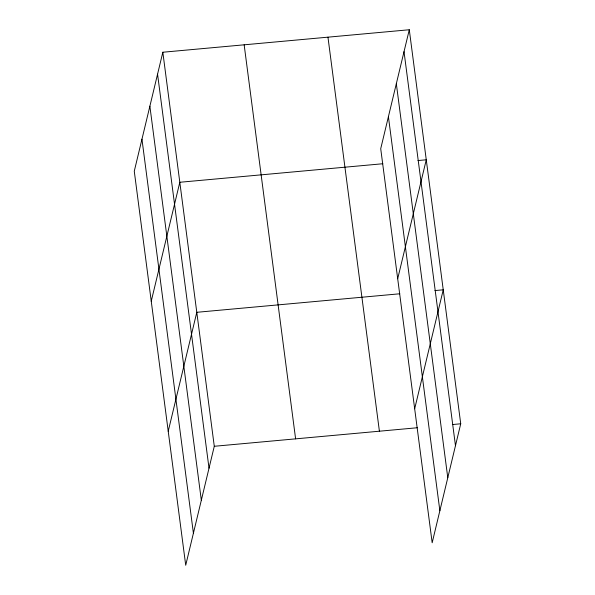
<?xml version="1.0" encoding="UTF-8"?>
<svg xmlns="http://www.w3.org/2000/svg" width="595" height="595" viewBox="0 0 595 595"><rect width="100%" height="100%" fill="white"/><g stroke="black" fill="none" stroke-linecap="round" stroke-linejoin="round"><path stroke-width="0.89" d="M162.829 52.234L134.269 171.211L185.714 565.25L214.282 446.28L162.829 52.234L409.286 29.75L460.731 423.789L432.171 542.766L380.718 148.72L409.286 29.75M151.242 301.241L179.809 182.271L382.823 163.744M168.221 431.278L196.789 312.301L399.803 293.781M397.698 278.757L426.265 159.787L417.943 160.546M414.678 408.787L443.238 289.817L434.923 290.576M214.282 446.28L417.296 427.753M452.416 424.547L460.731 423.789M404.02 51.676L455.473 445.722M396.329 83.702L447.782 477.74M388.409 116.694L439.861 510.741M327.957 37.173L379.402 431.211M244.158 44.818L295.611 438.857M157.563 74.167L209.016 468.205M149.873 106.185L201.326 500.231M141.952 139.185L193.405 533.224"/></g></svg>
